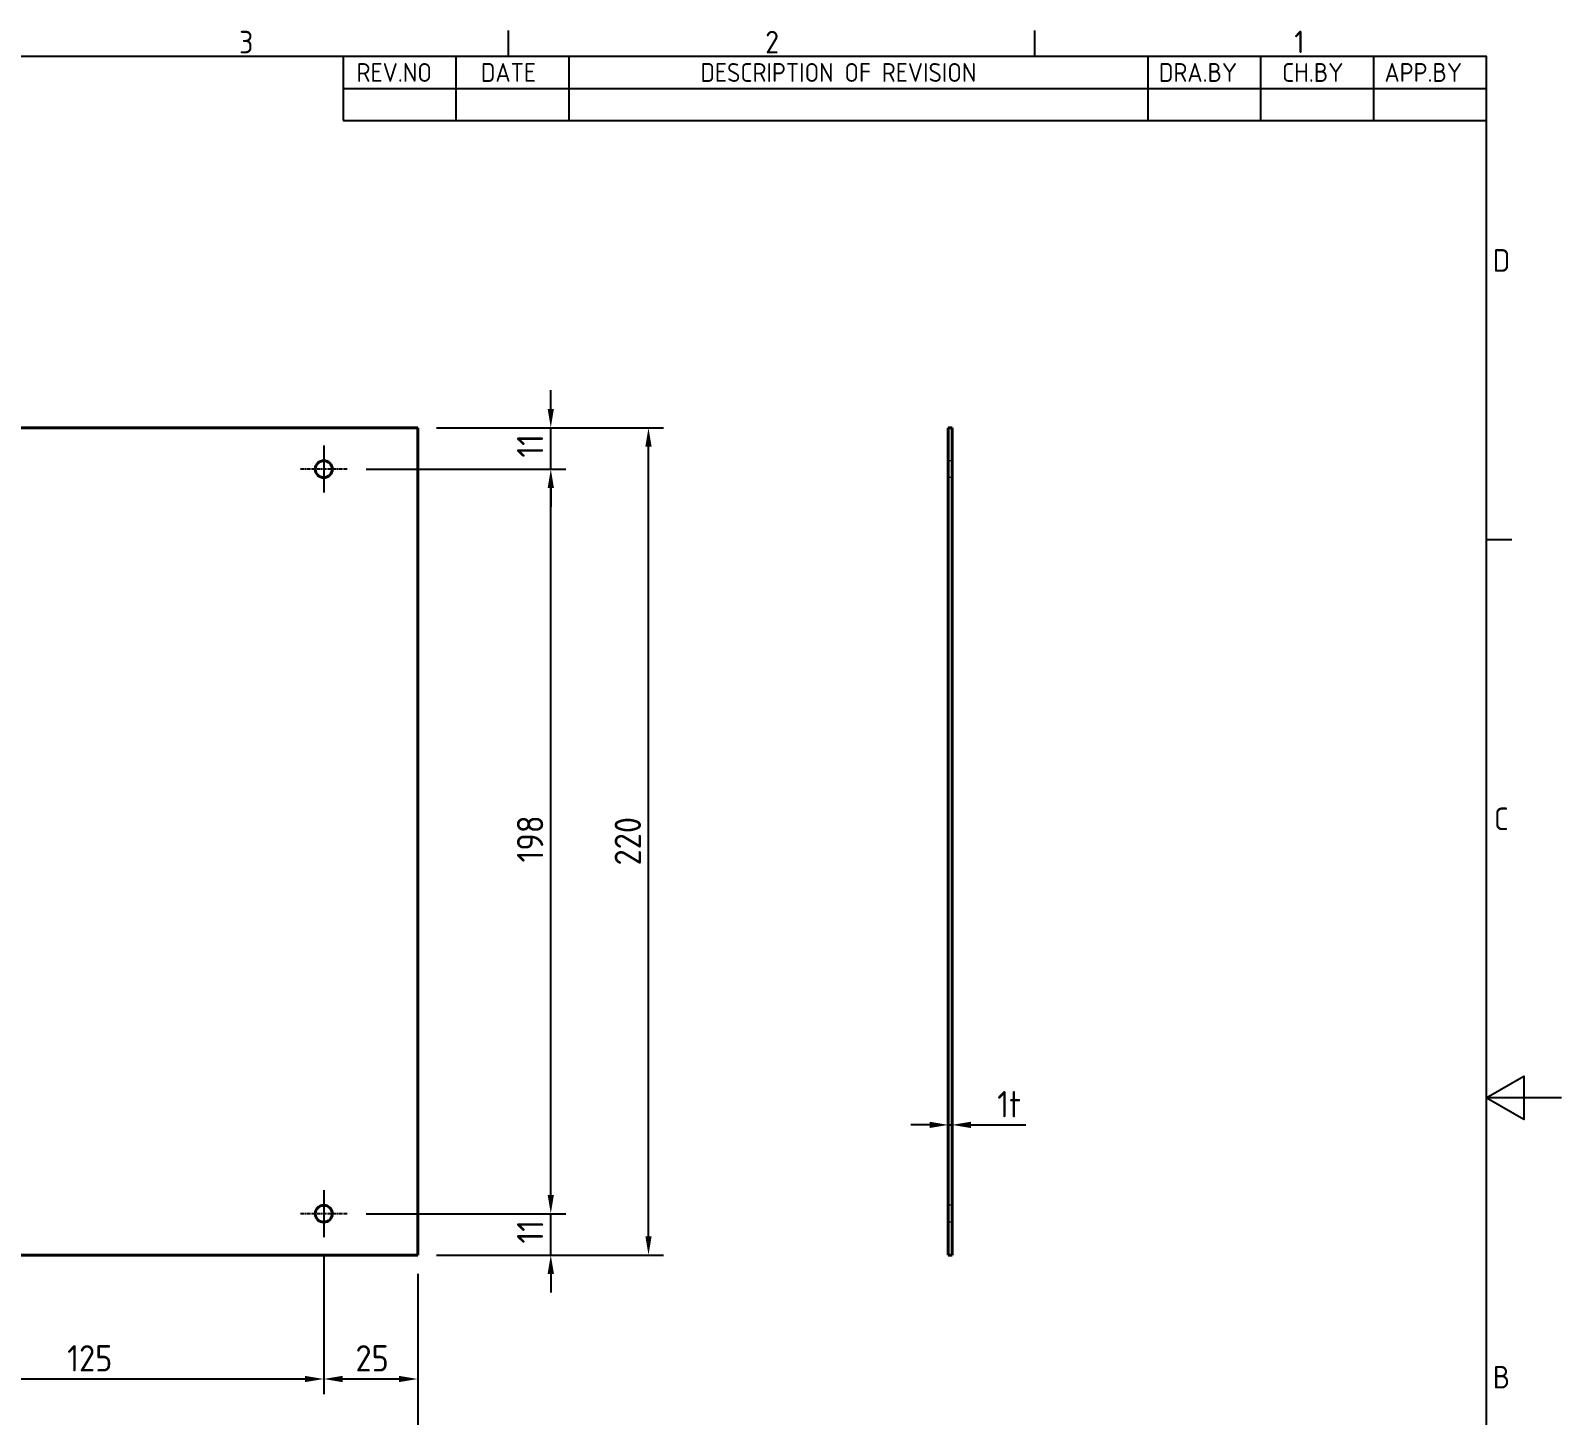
# Model space of a CAD drawing. Header units: millimetres. Extents: x 0 to 840, y 0 to 594.
# Drawn here: x 432.9 to 840, y 212.5 to 580.8 of the extents above; entities that cross this region are included whole.
import ezdxf

# ---------------------------------------------------------------- set-up
doc = ezdxf.new("R2010")
doc.units = ezdxf.units.MM
doc.header["$LTSCALE"] = 2
doc.linetypes.add('CHAIN', pattern=[0.7087, 0.4724, -0.0591, 0.1181, -0.0591])
doc.linetypes.add('DASHED', pattern=[0.2067, 0.1654, -0.0413])
doc.layers.get('0').update_dxf_attribs({"color": 3, "lineweight": 25, "true_color": 0x00ff00})
for name, color, linetype, lineweight, true_color in [('가려진 것(ISO)', 2, 'DASHED', 18, 0xffff00), ('가시적인 것(ISO)', 3, 'Continuous', 40, 0x00ff00), ('기호(ISO)', 5, 'Continuous', 25, 0x0000ff), ('중심 표식(ISO)', 1, 'Continuous', 25, 0xff0000), ('치수(ISO)', 2, 'Continuous', 25, 0xffff00)]:
    doc.layers.add(name, color=color, linetype=linetype, lineweight=lineweight, true_color=true_color)
doc.layers.add('경계(ISO)', color=7, linetype='Continuous', lineweight=25)
doc.styles.add('ISO ProportionalPSTEK', font='isocp.shx')
doc.styles.add('문자 텍스트_PSTEK_POSCO', font='isocp.shx')
doc.styles.add('치수 텍스트_PSTEK_POSCO', font='isocp.shx')
doc.dimstyles.new('치수_PSTEK_POSCO', dxfattribs={"dimscale": 2, "dimtxt": 3.5, "dimasz": 2.5, "dimexe": 2, "dimexo": 2.5, "dimgap": 1, "dimtad": 1, "dimrnd": 1e-08, "dimdsep": 46, "dimtxsty": '치수 텍스트_PSTEK_POSCO', "dimcen": 0.09, "dimdle": 10, "dimclrd": 7, "dimclre": 7, "dimclrt": 2, "dimadec": 1, "dimazin": 2, "dimtfac": 1, "dimtmove": 0, "dimatfit": 3, "dimfxl": 1, "dimtolj": 1, "dimlwd": -1, "dimlwe": -1, "dimarcsym": 0})

# ---------------------------------------------------------------- blocks, each defined once
blk = doc.blocks.new('경계 Default Border')
at = {"layer": '경계(ISO)'}
for p, q in [((280, 287.0000076293945), (280, 290.4000091552734)), ((350, 287.0000076293945), (350, 290.4000091552734)), ((410, 222.7499961853027), (413.4000015258789, 222.7499961853027))]:
    blk.add_line(p, q, dxfattribs=at)
at = {"layer": '경계(ISO)', "flags": 128}
for points in [[(10, 10), (10, 287.0000076293945), (410, 287.0000076293945), (410, 10), (10, 10)], [(420, 148.5000038146973), (410, 148.5000038146973), (415, 151.3867473602295), (415, 145.6132507324219), (410, 148.5000038146973)]]:
    blk.add_lwpolyline(points, dxfattribs=at)
at = {"layer": '경계(ISO)', "color": 2, "true_color": 0xffff00, "char_height": 3.00000011920929, "attachment_point": 7, "style": '문자 텍스트_PSTEK_POSCO'}
for s, insert in [('3', (244.1685395229535, 287.3713945155963)), ('2', (314.127739416884, 287.3713945155963)), ('1', (384.4860661041481, 287.4)), ('D', (410.878270202895, 258.3463944559917)), ('C', (411.0445395201643, 184.0963944559917)), ('B', (410.878270202895, 109.8463944559917))]:
    blk.add_mtext(s, dxfattribs=dict(at, insert=insert))
blk = doc.blocks.new('리비전 내역')
at = {"layer": '기호(ISO)'}
for p, q in [((258, 287.0000076293945), (410, 287.0000076293945)), ((258, 287.0000076293945), (258, 282.7200076293945)), ((273, 287.0000076293945), (273, 282.7200076293945)), ((288, 287.0000076293945), (288, 282.7200076293945)), ((365, 287.0000076293945), (365, 282.7200076293945)), ((380, 287.0000076293945), (380, 282.7200076293945)), ((395, 287.0000076293945), (395, 282.7200076293945)), ((410, 287.0000076293945), (410, 282.7200076293945)), ((258, 282.7200076293945), (410, 282.7200076293945)), ((258, 282.7200076293945), (258, 278.4400076293945)), ((273, 282.7200076293945), (273, 278.4400076293945)), ((288, 282.7200076293945), (288, 278.4400076293945)), ((365, 282.7200076293945), (365, 278.4400076293945)), ((380, 282.7200076293945), (380, 278.4400076293945)), ((395, 282.7200076293945), (395, 278.4400076293945)), ((410, 282.7200076293945), (410, 278.4400076293945)), ((258, 278.4400076293945), (410, 278.4400076293945))]:
    blk.add_line(p, q, dxfattribs=at)
at = {"layer": '기호(ISO)', "color": 2, "true_color": 0xffff00, "char_height": 2.5, "attachment_point": 7, "style": 'ISO ProportionalPSTEK'}
for s, insert in [('REV.NO', (259.7871163682308, 283.5831900503393)), ('DATE', (276.3142317728366, 283.5831900503393)), ('DESCRIPTION OF REVISION', (305.5070204333629, 283.5831900503393)), ('DRA.BY', (366.4757339553204, 283.5831900503393)), ('CH.BY', (382.8642915086117, 283.5831900503393)), ('APP.BY', (396.4777339604404, 283.5831900503393))]:
    blk.add_mtext(s, dxfattribs=dict(at, insert=insert))
blk = doc.blocks.new('*D23')
at = {"layer": 'Defpoints', "color": 0, "transparency": 16777216}
for p in [(85.8403036767346, 255.1770195318323), (535.8403036767346, 255.1770195318322), (535.8403036767346, 195.1770195318322)]:
    blk.add_point(p, dxfattribs=at)
at = {"layer": '치수(ISO)', "color": 7, "transparency": 16777216}
for p, q in [((85.8403036767346, 250.1770195318323), (85.8403036767346, 191.1770195318322)), ((535.8403036767346, 250.1770195318322), (535.8403036767346, 191.1770195318322)), ((90.8403036767346, 195.1770195318322), (530.8403036767346, 195.1770195318322))]:
    blk.add_line(p, q, dxfattribs=at)
for points in [[(90.8403036767346, 196.0103528651655), (90.8403036767346, 194.3436861984988), (85.8403036767346, 195.1770195318322)], [(530.8403036767346, 196.0103528651655), (530.8403036767346, 194.3436861984988), (535.8403036767346, 195.1770195318322)]]:
    blk.add_solid(points, dxfattribs=at)
at = {"layer": '치수(ISO)', "color": 2, "transparency": 16777216, "insert": (304.1875477712228, 200.6770195318322), "char_height": 7, "attachment_point": 4, "style": '치수 텍스트_PSTEK_POSCO'}
blk.add_mtext('\\A1;450', dxfattribs=at)
blk = doc.blocks.new('*D24')
at = {"layer": 'Defpoints', "color": 0, "transparency": 16777216}
for p in [(535.8403036767347, 475.1770195318322), (597.2111879397247, 475.1770195318322), (535.8403036767346, 255.1770195318322)]:
    blk.add_point(p, dxfattribs=at)
at = {"layer": '치수(ISO)', "color": 7, "transparency": 16777216}
for p, q in [((540.8403036767347, 475.1770195318322), (601.2111879397247, 475.1770195318322)), ((597.2111879397247, 260.1770195318322), (597.2111879397247, 470.1770195318322)), ((540.8403036767346, 255.1770195318322), (601.2111879397246, 255.1770195318321))]:
    blk.add_line(p, q, dxfattribs=at)
for points in [[(596.3778546063913, 470.1770195318322), (598.0445212730581, 470.1770195318322), (597.2111879397247, 475.1770195318322)], [(596.3778546063913, 260.1770195318322), (598.0445212730581, 260.1770195318322), (597.2111879397246, 255.1770195318321)]]:
    blk.add_solid(points, dxfattribs=at)
at = {"layer": '치수(ISO)', "color": 2, "transparency": 16777216, "insert": (591.7104989633466, 358.7853856735645), "char_height": 7, "attachment_point": 4, "rotation": 90, "style": '치수 텍스트_PSTEK_POSCO'}
blk.add_mtext('\\A1;220', dxfattribs=at)
blk = doc.blocks.new('*D25')
at = {"layer": 'Defpoints', "color": 0, "transparency": 16777216}
for p in [(677.9524901964497, 289.796999535779), (676.9524901964497, 278.7393183143279), (677.9524901964497, 278.7393183143279)]:
    blk.add_point(p, dxfattribs=at)
at = {"layer": '치수(ISO)', "color": 7, "transparency": 16777216}
for p, q in [((671.9524901964497, 289.796999535779), (666.9524901964497, 289.796999535779)), ((676.9524901964497, 289.796999535779), (677.9524901964497, 289.796999535779)), ((682.9524901964497, 289.796999535779), (697.5524901964498, 289.796999535779))]:
    blk.add_line(p, q, dxfattribs=at)
for points in [[(671.9524901964497, 290.6303328691123), (671.9524901964497, 288.9636662024457), (676.9524901964497, 289.796999535779)], [(682.9524901964497, 290.6303328691123), (682.9524901964497, 288.9636662024457), (677.9524901964497, 289.796999535779)]]:
    blk.add_solid(points, dxfattribs=at)
at = {"layer": '치수(ISO)', "color": 2, "transparency": 16777216, "insert": (689.9524901964497, 295.296999535779), "char_height": 7, "attachment_point": 4, "style": '치수 텍스트_PSTEK_POSCO'}
blk.add_mtext('\\A1;1t', dxfattribs=at)
blk = doc.blocks.new('*D29')
at = {"layer": 'Defpoints', "color": 0, "transparency": 16777216}
for p in [(385.8403036767346, 259.9270195318322), (510.8403036767346, 259.9270195318321), (510.8403036767346, 222.2172790314083)]:
    blk.add_point(p, dxfattribs=at)
at = {"layer": '치수(ISO)', "color": 7, "transparency": 16777216}
for p, q in [((385.8403036767346, 254.9270195318322), (385.8403036767346, 218.2172790314083)), ((510.8403036767346, 254.9270195318321), (510.8403036767346, 218.2172790314083)), ((390.8403036767346, 222.2172790314083), (505.8403036767346, 222.2172790314083))]:
    blk.add_line(p, q, dxfattribs=at)
for points in [[(390.8403036767346, 223.0506123647416), (390.8403036767346, 221.3839456980749), (385.8403036767346, 222.2172790314083)], [(505.8403036767346, 223.0506123647416), (505.8403036767346, 221.3839456980749), (510.8403036767346, 222.2172790314083)]]:
    blk.add_solid(points, dxfattribs=at)
at = {"layer": '치수(ISO)', "color": 2, "transparency": 16777216, "insert": (442.6153289299041, 227.7179680077862), "char_height": 7, "attachment_point": 4, "style": '치수 텍스트_PSTEK_POSCO'}
blk.add_mtext('\\A1;125', dxfattribs=at)
blk = doc.blocks.new('*D30')
at = {"layer": 'Defpoints', "color": 0, "transparency": 16777216}
for p in [(510.8403036767346, 259.9270195318321), (535.8403036767346, 255.1770195318322), (535.8403036767346, 222.2172790314083)]:
    blk.add_point(p, dxfattribs=at)
at = {"layer": '치수(ISO)', "color": 7, "transparency": 16777216}
for p, q in [((510.8403036767346, 254.9270195318321), (510.8403036767346, 218.2172790314083)), ((535.8403036767346, 250.1770195318322), (535.8403036767346, 218.2172790314083)), ((515.8403036767346, 222.2172790314083), (530.8403036767346, 222.2172790314083))]:
    blk.add_line(p, q, dxfattribs=at)
for points in [[(515.8403036767346, 223.0506123647416), (515.8403036767346, 221.3839456980749), (510.8403036767346, 222.2172790314083)], [(530.8403036767346, 223.0506123647416), (530.8403036767346, 221.3839456980749), (535.8403036767346, 222.2172790314083)]]:
    blk.add_solid(points, dxfattribs=at)
at = {"layer": '치수(ISO)', "color": 2, "transparency": 16777216, "insert": (519.2764509771482, 227.7179680077862), "char_height": 7, "attachment_point": 4, "style": '치수 텍스트_PSTEK_POSCO'}
blk.add_mtext('\\A1;25', dxfattribs=at)
blk = doc.blocks.new('*D31')
at = {"layer": 'Defpoints', "color": 0, "transparency": 16777216}
for p in [(517.0903036767346, 266.1770195318321), (571.2265027522714, 266.1770195318321), (535.8403036767346, 255.1770195318322)]:
    blk.add_point(p, dxfattribs=at)
at = {"layer": '치수(ISO)', "color": 7, "transparency": 16777216}
for p, q in [((571.2265027522714, 271.1770195318321), (571.2265027522714, 276.1770195318321)), ((522.0903036767346, 266.1770195318321), (575.2265027522714, 266.1770195318321)), ((571.2265027522712, 255.1770195318322), (571.2265027522714, 266.1770195318321)), ((540.8403036767346, 255.1770195318322), (575.2265027522712, 255.1770195318322)), ((571.2265027522712, 250.1770195318322), (571.2265027522712, 245.1770195318322))]:
    blk.add_line(p, q, dxfattribs=at)
for points in [[(570.393169418938, 271.1770195318321), (572.0598360856047, 271.1770195318321), (571.2265027522714, 266.1770195318321)], [(570.3931694189379, 250.1770195318322), (572.0598360856046, 250.1770195318322), (571.2265027522712, 255.1770195318322)]]:
    blk.add_solid(points, dxfattribs=at)
at = {"layer": '치수(ISO)', "color": 2, "transparency": 16777216, "insert": (565.7265027522712, 258.2270195318322), "char_height": 7, "attachment_point": 4, "rotation": 90, "style": '치수 텍스트_PSTEK_POSCO'}
blk.add_mtext('\\A1;11', dxfattribs=at)
blk = doc.blocks.new('*D32')
at = {"layer": 'Defpoints', "color": 0, "transparency": 16777216}
for p in [(517.0903036767347, 464.1770195318321), (571.2265027522714, 464.1770195318321), (517.0903036767346, 266.1770195318321)]:
    blk.add_point(p, dxfattribs=at)
at = {"layer": '치수(ISO)', "color": 7, "transparency": 16777216}
for p, q in [((522.0903036767347, 464.1770195318321), (575.2265027522714, 464.1770195318321)), ((571.2265027522714, 271.1770195318321), (571.2265027522714, 459.1770195318321)), ((522.0903036767346, 266.1770195318321), (575.2265027522714, 266.1770195318321))]:
    blk.add_line(p, q, dxfattribs=at)
for points in [[(570.393169418938, 459.1770195318321), (572.0598360856047, 459.1770195318321), (571.2265027522714, 464.1770195318321)], [(570.393169418938, 271.1770195318321), (572.0598360856047, 271.1770195318321), (571.2265027522714, 266.1770195318321)]]:
    blk.add_solid(points, dxfattribs=at)
at = {"layer": '치수(ISO)', "color": 2, "transparency": 16777216, "insert": (565.7265027522712, 359.5847893751022), "char_height": 7, "attachment_point": 4, "rotation": 90, "style": '치수 텍스트_PSTEK_POSCO'}
blk.add_mtext('\\A1;198', dxfattribs=at)
blk = doc.blocks.new('*D33')
at = {"layer": 'Defpoints', "color": 0, "transparency": 16777216}
for p in [(535.8403036767347, 475.1770195318322), (571.2265027522714, 475.1770195318322), (517.0903036767347, 464.1770195318321)]:
    blk.add_point(p, dxfattribs=at)
at = {"layer": '치수(ISO)', "color": 7, "transparency": 16777216}
for p, q in [((571.2265027522714, 480.1770195318322), (571.2265027522714, 485.1770195318322)), ((540.8403036767347, 475.1770195318322), (575.2265027522714, 475.1770195318322)), ((571.2265027522714, 464.1770195318321), (571.2265027522714, 475.1770195318322)), ((522.0903036767347, 464.1770195318321), (575.2265027522714, 464.1770195318321)), ((571.2265027522714, 459.1770195318321), (571.2265027522714, 454.1770195318321))]:
    blk.add_line(p, q, dxfattribs=at)
for points in [[(570.393169418938, 480.1770195318322), (572.0598360856047, 480.1770195318322), (571.2265027522714, 475.1770195318322)], [(570.393169418938, 459.1770195318321), (572.0598360856047, 459.1770195318321), (571.2265027522714, 464.1770195318321)]]:
    blk.add_solid(points, dxfattribs=at)
at = {"layer": '치수(ISO)', "color": 2, "transparency": 16777216, "insert": (565.7265027522712, 467.2270195318322), "char_height": 7, "attachment_point": 4, "rotation": 90, "style": '치수 텍스트_PSTEK_POSCO'}
blk.add_mtext('\\A1;11', dxfattribs=at)

msp = doc.modelspace()

# ---------------------------------------------------------------- linework, layer by layer
at = {"layer": '가려진 것(ISO)'}
for p, q in [((677.9524901964425, 466.4270195318321), (676.9524901964423, 466.4270195318321)), ((677.9524901964425, 461.9270195318322), (676.9524901964423, 461.9270195318322)), ((677.9524901964425, 268.4270195318322), (676.9524901964423, 268.4270195318322)), ((677.9524901964425, 263.9270195318322), (676.9524901964423, 263.9270195318322))]:
    msp.add_line(p, q, dxfattribs=at)
at = {"layer": '가시적인 것(ISO)'}
for p, q in [((535.8403036767347, 475.1770195318322), (85.84030367673464, 475.1770195318324)), ((535.8403036767346, 255.1770195318322), (535.8403036767347, 475.1770195318322)), ((676.9524901964497, 475.1770195318322), (677.9524901964498, 475.1770195318322)), ((676.9524901964497, 255.1770195318322), (676.9524901964497, 475.1770195318322)), ((677.9524901964498, 255.1770195318322), (677.9524901964498, 475.1770195318322)), ((85.8403036767346, 255.1770195318323), (535.8403036767346, 255.1770195318322)), ((676.9524901964497, 255.1770195318322), (677.9524901964498, 255.1770195318322))]:
    msp.add_line(p, q, dxfattribs=at)
for centre in [(510.8403036767348, 464.1770195318321), (510.8403036767346, 266.1770195318322)]:
    msp.add_circle(centre, 2.25, dxfattribs=at)
at = {"layer": '중심 표식(ISO)', "linetype": 'CHAIN'}
for p, q in [((510.8403036767348, 470.4270195318321), (510.8403036767348, 457.9270195318321)), ((517.0903036767347, 464.1770195318321), (504.5903036767348, 464.1770195318321)), ((510.8403036767346, 272.4270195318321), (510.8403036767346, 259.9270195318321)), ((517.0903036767346, 266.1770195318321), (504.5903036767346, 266.1770195318321))]:
    msp.add_line(p, q, dxfattribs=at)

# ---------------------------------------------------------------- block references
at = {"xscale": 2, "yscale": 2, "zscale": 2}
msp.add_blockref('경계 Default Border', (0, 0), dxfattribs=at)
at = {"layer": '기호(ISO)', "xscale": 2, "yscale": 2, "zscale": 2}
msp.add_blockref('리비전 내역', (0, 0), dxfattribs=at)

# ---------------------------------------------------------------- dimensions: what is measured, and where the dimension line sits
at = {"layer": '치수(ISO)', "color": 7}
for base, p1, p2, angle, override, picture, middle in [((571.2265027522714, 475.1770195318322), (517.0903036767347, 464.1770195318321), (535.8403036767347, 475.1770195318322), 90, {"dimdec": 2, "dimtp": 0, "dimtm": -0, "dimtdec": 2, "dimtofl": 1, "dimatfit": 1}, '*D33', (571.2265027522712, 469.6770195318322)), ((597.2111879397247, 475.1770195318322), (535.8403036767346, 255.1770195318322), (535.8403036767347, 475.1770195318322), 90, {"dimdec": 2, "dimtp": 0, "dimtm": -0, "dimtdec": 2, "dimtofl": 0, "dimatfit": 1}, '*D24', (597.2111879397246, 365.1770195318322)), ((571.2265027522714, 464.1770195318321), (517.0903036767346, 266.1770195318321), (517.0903036767347, 464.1770195318321), 90, {"dimdec": 2, "dimtp": 0, "dimtm": -0, "dimtdec": 2, "dimtofl": 0, "dimatfit": 1}, '*D32', (571.2265027522712, 365.1970195318322)), ((571.2265027522714, 266.1770195318321), (535.8403036767346, 255.1770195318322), (517.0903036767346, 266.1770195318321), 90, {"dimdec": 2, "dimtp": 0, "dimtm": -0, "dimtdec": 2, "dimtofl": 1, "dimatfit": 1}, '*D31', (571.2265027522712, 260.6770195318322)), ((510.8403036767346, 222.2172790314083), (385.8403036767346, 259.9270195318322), (510.8403036767346, 259.9270195318321), 180, {"dimdec": 2, "dimtp": 0, "dimtm": -0, "dimtdec": 2, "dimtofl": 0, "dimatfit": 1}, '*D29', (448.3603036767346, 222.2172790314083)), ((535.8403036767346, 222.2172790314083), (510.8403036767346, 259.9270195318321), (535.8403036767346, 255.1770195318322), 180, {"dimdec": 2, "dimtp": 0, "dimtm": -0, "dimtdec": 2, "dimtofl": 0, "dimatfit": 1}, '*D30', (523.3603036767347, 222.2172790314083)), ((535.8403036767346, 195.1770195318322), (85.8403036767346, 255.1770195318323), (535.8403036767346, 255.1770195318322), 180, {"dimdec": 2, "dimtp": 0, "dimtm": -0, "dimtdec": 2, "dimtofl": 0, "dimatfit": 1}, '*D23', (310.8403036767346, 195.1770195318322))]:
    dim = msp.add_linear_dim(base=base, p1=p1, p2=p2, angle=angle, dimstyle='치수_PSTEK_POSCO', override=override, dxfattribs=at)
    dim.commit()
    dim.dimension.update_dxf_attribs({"geometry": picture, "text_midpoint": middle, "dimtype": 160})
dim = msp.add_linear_dim(base=(677.9524901964497, 289.796999535779), p1=(676.9524901964497, 278.7393183143279), p2=(677.9524901964497, 278.7393183143279), text='<>t', dimstyle='치수_PSTEK_POSCO', override={"dimdec": 2, "dimse1": 1, "dimse2": 1, "dimtp": 0, "dimtm": -0, "dimtdec": 2, "dimtofl": 1, "dimatfit": 1}, dxfattribs=at)
dim.commit()
dim.dimension.update_dxf_attribs({"geometry": '*D25', "text_midpoint": (692.7524901964497, 289.796999535779), "dimtype": 160})

doc.saveas('drawing.dxf')
